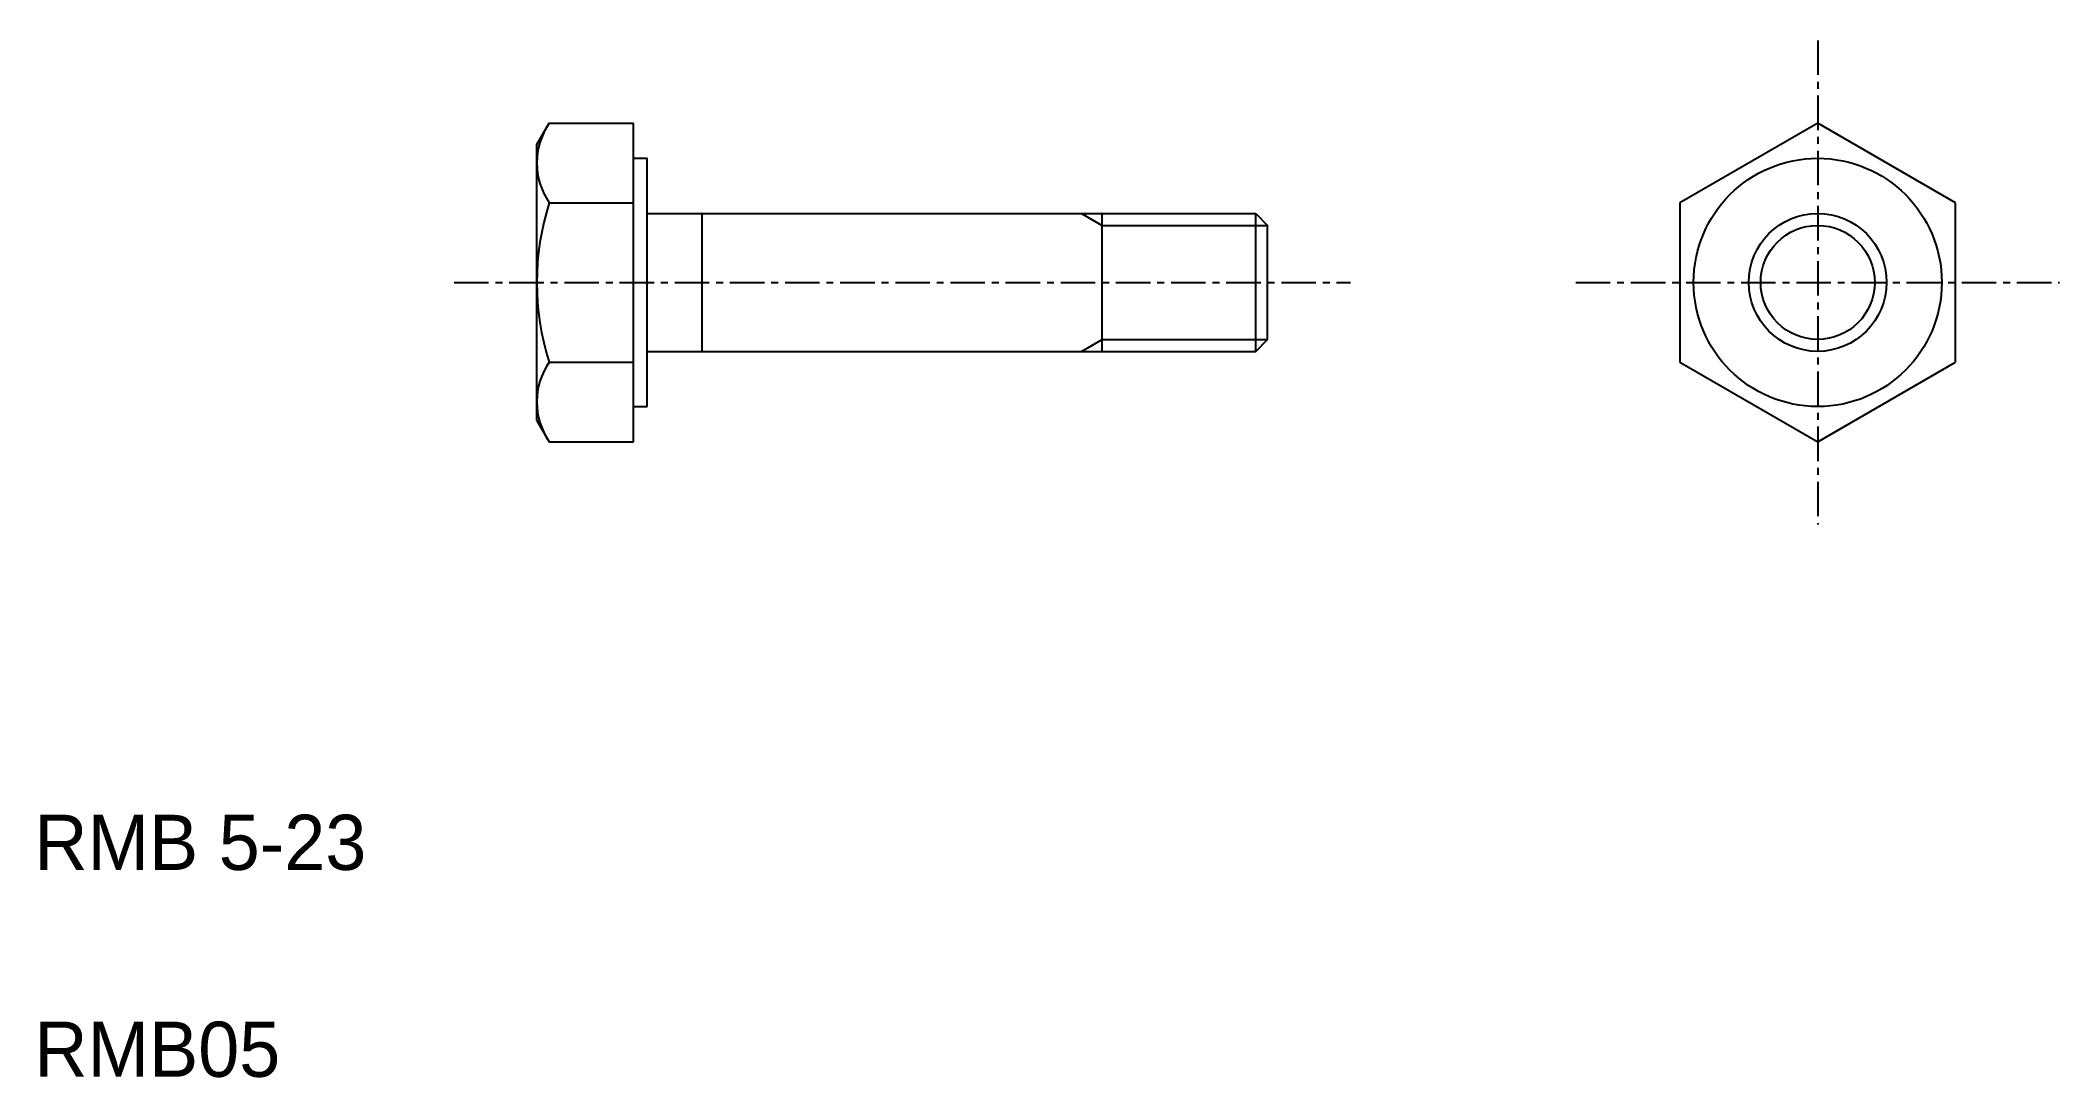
# Model space of a CAD drawing. Extents: x 5.2 to 78.4, y 5 to 42.6.
import ezdxf

# ---------------------------------------------------------------- set-up
doc = ezdxf.new("R2010")
doc.units = 0
doc.linetypes.add('CENTER', pattern=[2, 1.25, -0.25, 0.25, -0.25])
doc.layers.get('0').update_dxf_attribs({"linetype": 'CONTINUOUS'})
doc.layers.add('CENTER', color=1, linetype='CENTER')

msp = doc.modelspace()

# ---------------------------------------------------------------- linework, layer by layer
at = {"color": 7, "linetype": 'CONTINUOUS'}
for p, q in [((23.224, 38.799), (23.671, 39.572)), ((23.671, 39.572), (26.724, 39.572)), ((26.724, 28.025), (26.724, 39.572)), ((69.671, 39.572), (64.671, 36.686)), ((74.671, 36.686), (69.671, 39.572)), ((68.421, 38.851), (68.421, 38.851)), ((23.224, 28.799), (23.224, 38.799)), ((26.724, 38.299), (27.224, 38.299)), ((27.224, 29.299), (27.224, 38.299)), ((67.171, 38.129), (67.171, 38.129)), ((23.671, 36.686), (26.724, 36.686)), ((64.671, 36.686), (64.671, 30.912)), ((74.671, 30.912), (74.671, 36.686)), ((27.224, 36.299), (49.291, 36.299)), ((29.224, 31.299), (29.224, 36.299)), ((43.724, 31.299), (43.724, 36.299)), ((49.291, 31.299), (49.291, 36.299)), ((49.291, 36.299), (49.724, 35.866)), ((49.724, 31.732), (49.724, 35.866)), ((49.291, 31.299), (49.724, 31.732)), ((23.669, 30.912), (26.724, 30.912)), ((27.224, 31.299), (49.291, 31.299)), ((64.671, 30.912), (69.671, 28.025)), ((69.671, 28.025), (74.671, 30.912)), ((26.724, 29.299), (27.224, 29.299)), ((23.224, 28.799), (23.671, 28.025)), ((23.671, 28.025), (26.724, 28.025))]:
    msp.add_line(p, q, dxfattribs=at)
at = {"color": 3, "linetype": 'CONTINUOUS'}
for p, q in [((42.974, 36.299), (43.724, 35.866)), ((43.724, 35.866), (49.724, 35.866)), ((42.974, 31.299), (43.724, 31.732)), ((43.724, 31.732), (49.724, 31.732))]:
    msp.add_line(p, q, dxfattribs=at)
at = {"color": 7, "linetype": 'CONTINUOUS'}
for radius in [4.5, 2.5]:
    msp.add_circle((69.671, 33.799), radius, dxfattribs=at)
at = {"color": 3, "linetype": 'CONTINUOUS'}
msp.add_circle((69.671, 33.799), 2.067, dxfattribs=at)
at = {"color": 7, "linetype": 'CONTINUOUS'}
for centre, radius, start, end in [((25.772, 38.131), 2.548, 145.56341, 214.56354), ((32.762, 33.791), 9.538, 162.3343, 197.56885), ((25.772, 29.467), 2.548, 145.43646, 214.43659)]:
    msp.add_arc(centre, radius, start, end, dxfattribs=at)
at = {"layer": 'CENTER', "color": 1, "linetype": 'CENTER'}
for p, q in [((69.671, 42.572), (69.671, 25.025)), ((20.224, 33.799), (52.724, 33.799)), ((60.897, 33.799), (78.444, 33.799))]:
    msp.add_line(p, q, dxfattribs=at)

# ---------------------------------------------------------------- texts
at = {"color": 7, "linetype": 'CONTINUOUS'}
for s, p in [('RMB 5-23', (5, 12.5)), ('RMB05', (5, 5))]:
    msp.add_text(s, height=2, dxfattribs=at).set_placement(p)

doc.saveas('drawing.dxf')
